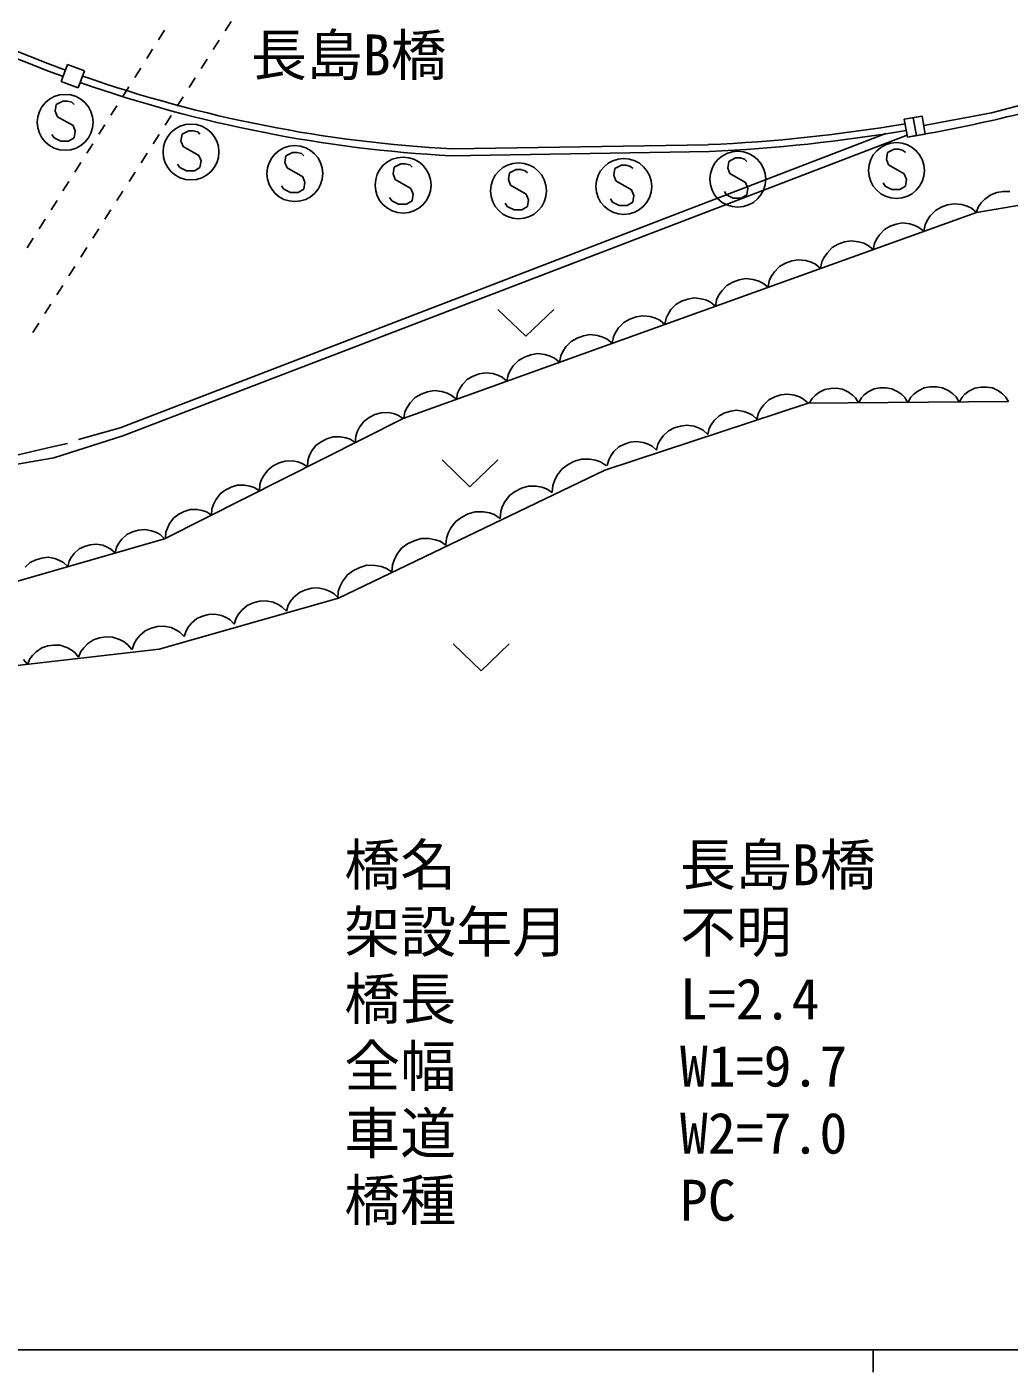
# Model space of a CAD drawing. Units: millimetres, scale not verified. Extents: x 40000 to 680000, y 20000 to 380000.
# Drawn here: x 130178 to 174071, y 204000 to 264140 of the extents above; entities that cross this region are included whole.
import ezdxf
from ezdxf.enums import TextEntityAlignment as Align

# ---------------------------------------------------------------- set-up
doc = ezdxf.new("R2010")
doc.units = ezdxf.units.MM
doc.header["$LTSCALE"] = 1000
for name, color, linetype, lineweight in [('M-BGD', 7, 'Continuous', 25), ('M-BGD-EXST', 7, 'Continuous', 25), ('M-STR-HTXT', 7, 'Continuous', 13), ('M-STR-STR1', 1, 'Continuous', 25), ('M-TTL-BAND', 7, 'Continuous', 25)]:
    doc.layers.add(name, color=color, linetype=linetype, lineweight=lineweight)
doc.styles.add('ＭＳ ゴシック', font='')
doc.styles.get('ＭＳ ゴシック').set_extended_font_data('MS Gothic')

msp = doc.modelspace()

# ---------------------------------------------------------------- linework, layer by layer
at = {"layer": 'M-BGD'}
for p, q in [((131997, 262453), (131714, 261693)), ((131997, 262453), (132757, 262169)), ((131714, 261693), (132473, 261410)), ((132757, 262169), (132473, 261410)), ((173291, 260304), (177639, 261450)), ((169389, 260009), (170188, 260150)), ((169389, 260009), (169530, 259210)), ((169789, 260079), (169929, 259281)), ((170188, 260150), (170328, 259351)), ((170258, 259731), (173291, 260304)), ((168567, 259376), (134348, 246215)), ((169514, 259301), (134469, 245854)), ((169530, 259210), (170328, 259351)), ((149206, 258687), (160641, 258875)), ((149129, 258382), (160685, 258573)), ((179705, 257038), (172614, 255847)), ((171624, 256235), (171325, 256181)), ((171958, 256196), (171624, 256235)), ((172825, 256272), (172707, 256106)), ((172990, 256446), (172825, 256272)), ((173250, 256636), (172990, 256446)), ((173527, 256731), (173250, 256636)), ((173811, 256778), (173527, 256731)), ((174103, 256779), (173811, 256778)), ((172614, 255847), (146997, 246639)), ((170546, 255688), (170409, 255480)), ((170778, 255931), (170546, 255688)), ((171043, 256080), (170778, 255931)), ((171325, 256181), (171043, 256080)), ((172197, 256122), (171958, 256196)), ((172388, 256032), (172197, 256122)), ((172614, 255847), (172388, 256032)), ((172707, 256106), (172604, 255846)), ((168498, 255082), (168276, 254849)), ((168753, 255225), (168498, 255082)), ((169024, 255322), (168753, 255225)), ((169311, 255374), (169024, 255322)), ((169631, 255336), (169311, 255374)), ((169861, 255266), (169631, 255336)), ((170045, 255179), (169861, 255266)), ((170261, 255002), (170045, 255179)), ((170318, 255288), (170261, 255002)), ((170409, 255480), (170318, 255288)), ((166432, 254422), (166166, 254274)), ((166714, 254524), (166432, 254422)), ((167013, 254578), (166714, 254524)), ((167346, 254538), (167013, 254578)), ((167585, 254465), (167346, 254538)), ((167777, 254374), (167585, 254465)), ((168057, 254464), (168003, 254190)), ((168144, 254649), (168057, 254464)), ((168276, 254849), (168144, 254649)), ((165797, 253822), (165707, 253630)), ((165935, 254031), (165797, 253822)), ((166166, 254274), (165935, 254031)), ((168003, 254190), (167777, 254374)), ((163814, 253428), (163582, 253185)), ((164079, 253576), (163814, 253428)), ((164361, 253678), (164079, 253576)), ((164661, 253732), (164361, 253678)), ((164994, 253693), (164661, 253732)), ((165233, 253619), (164994, 253693)), ((165425, 253529), (165233, 253619)), ((165650, 253344), (165425, 253529)), ((165707, 253630), (165650, 253344)), ((161727, 252731), (161461, 252582)), ((162009, 252832), (161727, 252731)), ((162308, 252887), (162009, 252832)), ((162641, 252847), (162308, 252887)), ((162880, 252774), (162641, 252847)), ((163072, 252683), (162880, 252774)), ((163298, 252499), (163072, 252683)), ((163354, 252785), (163298, 252499)), ((163445, 252976), (163354, 252785)), ((163582, 253185), (163445, 252976)), ((159995, 252026), (159708, 251973)), ((160315, 251987), (159995, 252026)), ((160544, 251917), (160315, 251987)), ((161092, 252131), (161002, 251939)), ((161230, 252340), (161092, 252131)), ((161461, 252582), (161230, 252340)), ((151220, 251511), (152470, 250311)), ((152470, 250311), (153720, 251511)), ((158960, 251500), (158828, 251300)), ((159182, 251733), (158960, 251500)), ((159437, 251876), (159182, 251733)), ((159708, 251973), (159437, 251876)), ((160728, 251830), (160544, 251917)), ((160945, 251653), (160728, 251830)), ((161002, 251939), (160945, 251653)), ((156850, 250925), (156618, 250682)), ((157115, 251073), (156850, 250925)), ((157398, 251175), (157115, 251073)), ((157697, 251229), (157398, 251175)), ((158030, 251190), (157697, 251229)), ((158269, 251116), (158030, 251190)), ((158461, 251026), (158269, 251116)), ((158687, 250841), (158461, 251026)), ((158741, 251116), (158687, 250841)), ((158828, 251300), (158741, 251116)), ((154763, 250228), (154497, 250079)), ((155045, 250329), (154763, 250228)), ((155344, 250384), (155045, 250329)), ((155677, 250344), (155344, 250384)), ((155916, 250270), (155677, 250344)), ((156108, 250180), (155916, 250270)), ((156391, 250281), (156334, 249995)), ((156481, 250473), (156391, 250281)), ((156618, 250682), (156481, 250473)), ((154128, 249628), (154038, 249436)), ((154266, 249836), (154128, 249628)), ((154497, 250079), (154266, 249836)), ((156334, 249995), (156108, 250180)), ((151913, 248991), (151776, 248782)), ((152145, 249233), (151913, 248991)), ((152410, 249382), (152145, 249233)), ((152692, 249483), (152410, 249382)), ((152992, 249538), (152692, 249483)), ((153325, 249498), (152992, 249538)), ((153564, 249425), (153325, 249498)), ((153756, 249334), (153564, 249425)), ((153981, 249150), (153756, 249334)), ((154038, 249436), (153981, 249150)), ((149866, 248384), (149643, 248152)), ((150120, 248527), (149866, 248384)), ((150391, 248624), (150120, 248527)), ((150679, 248677), (150391, 248624)), ((150998, 248639), (150679, 248677)), ((151228, 248568), (150998, 248639)), ((151412, 248481), (151228, 248568)), ((151629, 248304), (151412, 248481)), ((151685, 248590), (151629, 248304)), ((151776, 248782), (151685, 248590)), ((148081, 247826), (147799, 247724)), ((148381, 247880), (148081, 247826)), ((148714, 247841), (148381, 247880)), ((148953, 247767), (148714, 247841)), ((149511, 247951), (149424, 247767)), ((149643, 248152), (149511, 247951)), ((165575, 247800), (165400, 247667)), ((165838, 247935), (165575, 247800)), ((166101, 247981), (165838, 247935)), ((166365, 247983), (166101, 247981)), ((166630, 247941), (166365, 247983)), ((166895, 247812), (166630, 247941)), ((167072, 247681), (166895, 247812)), ((167775, 247819), (167600, 247686)), ((168037, 247953), (167775, 247819)), ((168301, 248000), (168037, 247953)), ((168565, 248002), (168301, 248000)), ((168829, 247960), (168565, 248002)), ((169095, 247830), (168829, 247960)), ((169272, 247700), (169095, 247830)), ((169994, 247860), (169812, 247721)), ((170269, 248000), (169994, 247860)), ((170545, 248049), (170269, 248000)), ((170821, 248051), (170545, 248049)), ((171097, 248007), (170821, 248051)), ((171374, 247872), (171097, 248007)), ((171559, 247735), (171374, 247872)), ((172274, 247857), (172100, 247724)), ((172537, 247992), (172274, 247857)), ((172801, 248038), (172537, 247992)), ((173065, 248040), (172801, 248038)), ((173329, 247998), (173065, 248040)), ((173594, 247869), (173329, 247998)), ((173772, 247738), (173594, 247869)), ((147302, 247333), (147165, 247125)), ((147534, 247576), (147302, 247333)), ((147799, 247724), (147534, 247576)), ((149144, 247677), (148953, 247767)), ((149370, 247492), (149144, 247677)), ((149424, 247767), (149370, 247492)), ((156003, 244325), (165095, 247312)), ((163105, 247249), (162964, 247054)), ((163337, 247471), (163105, 247249)), ((163598, 247603), (163337, 247471)), ((163873, 247688), (163598, 247603)), ((164163, 247727), (163873, 247688)), ((164480, 247675), (164163, 247727)), ((164706, 247594), (164480, 247675)), ((164886, 247499), (164706, 247594)), ((165095, 247312), (164886, 247499)), ((165095, 247312), (174039, 247388)), ((165269, 247534), (165139, 247313)), ((165400, 247667), (165269, 247534)), ((167205, 247550), (167072, 247681)), ((167339, 247331), (167205, 247550)), ((167469, 247553), (167339, 247331)), ((167600, 247686), (167469, 247553)), ((169405, 247569), (169272, 247700)), ((169539, 247350), (169405, 247569)), ((169675, 247581), (169539, 247350)), ((169812, 247721), (169675, 247581)), ((171699, 247599), (171559, 247735)), ((171839, 247370), (171699, 247599)), ((171969, 247591), (171839, 247370)), ((172100, 247724), (171969, 247591)), ((173905, 247607), (173772, 247738)), ((174039, 247388), (173905, 247607)), ((146997, 246639), (136330, 241259)), ((145473, 246677), (145237, 246504)), ((145730, 246807), (145473, 246677)), ((146009, 246893), (145730, 246807)), ((146331, 246895), (146009, 246893)), ((146567, 246852), (146331, 246895)), ((146760, 246789), (146567, 246852)), ((146997, 246639), (146760, 246789)), ((147074, 246933), (147018, 246647)), ((147165, 247125), (147074, 246933)), ((161118, 246755), (160895, 246541)), ((161368, 246880), (161118, 246755)), ((161632, 246962), (161368, 246880)), ((161909, 247000), (161632, 246962)), ((162213, 246950), (161909, 247000)), ((162430, 246872), (162213, 246950)), ((162603, 246781), (162430, 246872)), ((162802, 246602), (162603, 246781)), ((162869, 246874), (162802, 246602)), ((162964, 247054), (162869, 246874)), ((134348, 246215), (132477, 245694)), ((144938, 246031), (144875, 245838)), ((145045, 246246), (144938, 246031)), ((145237, 246504), (145045, 246246)), ((158848, 246081), (158615, 245858)), ((159109, 246212), (158848, 246081)), ((159384, 246297), (159109, 246212)), ((159673, 246337), (159384, 246297)), ((159991, 246284), (159673, 246337)), ((160217, 246203), (159991, 246284)), ((160397, 246109), (160217, 246203)), ((160605, 245922), (160397, 246109)), ((160669, 246182), (160605, 245922)), ((160760, 246355), (160669, 246182)), ((160895, 246541), (160760, 246355)), ((131307, 245369), (131989, 245515)), ((134469, 245854), (131374, 244879)), ((143094, 245424), (142902, 245165)), ((143330, 245596), (143094, 245424)), ((143587, 245726), (143330, 245596)), ((143866, 245813), (143587, 245726)), ((144188, 245814), (143866, 245813)), ((144424, 245772), (144188, 245814)), ((144618, 245708), (144424, 245772)), ((144854, 245558), (144618, 245708)), ((144875, 245838), (144854, 245558)), ((156878, 245490), (156628, 245364)), ((157142, 245572), (156878, 245490)), ((157419, 245609), (157142, 245572)), ((157724, 245559), (157419, 245609)), ((157940, 245482), (157724, 245559)), ((158113, 245391), (157940, 245482)), ((158313, 245212), (158113, 245391)), ((158379, 245484), (158313, 245212)), ((158474, 245664), (158379, 245484)), ((158615, 245858), (158474, 245664)), ((131307, 245369), (129540, 244954)), ((131374, 244879), (129576, 244558)), ((142796, 244950), (142732, 244757)), ((142902, 245165), (142796, 244950)), ((148729, 244782), (149979, 243582)), ((149979, 243582), (151229, 244782)), ((154967, 244814), (154652, 244718)), ((155329, 244812), (154967, 244814)), ((155594, 244763), (155329, 244812)), ((156180, 244792), (156116, 244531)), ((156271, 244965), (156180, 244792)), ((156406, 245151), (156271, 244965)), ((156628, 245364), (156406, 245151)), ((140952, 244343), (140759, 244084)), ((141187, 244515), (140952, 244343)), ((141444, 244645), (141187, 244515)), ((141723, 244732), (141444, 244645)), ((142045, 244733), (141723, 244732)), ((142281, 244691), (142045, 244733)), ((142475, 244627), (142281, 244691)), ((142711, 244478), (142475, 244627)), ((142732, 244757), (142711, 244478)), ((144103, 238596), (156003, 244325)), ((154095, 244383), (153877, 244094)), ((154362, 244575), (154095, 244383)), ((154652, 244718), (154362, 244575)), ((155811, 244689), (155594, 244763)), ((156076, 244519), (155811, 244689)), ((139580, 243651), (139301, 243564)), ((139902, 243652), (139580, 243651)), ((140138, 243610), (139902, 243652)), ((140332, 243546), (140138, 243610)), ((140589, 243676), (140568, 243397)), ((140653, 243869), (140589, 243676)), ((140759, 244084), (140653, 243869)), ((152588, 243605), (152285, 243514)), ((152937, 243604), (152588, 243605)), ((153192, 243556), (152937, 243604)), ((153682, 243636), (153656, 243322)), ((153755, 243853), (153682, 243636)), ((153877, 244094), (153755, 243853)), ((138616, 243004), (138510, 242789)), ((138809, 243262), (138616, 243004)), ((139044, 243434), (138809, 243262)), ((139301, 243564), (139044, 243434)), ((140568, 243397), (140332, 243546)), ((151749, 243190), (151538, 242912)), ((152005, 243375), (151749, 243190)), ((152285, 243514), (152005, 243375)), ((153401, 243486), (153192, 243556)), ((153656, 243322), (153401, 243486)), ((137211, 242476), (136965, 242352)), ((137478, 242560), (137211, 242476)), ((137787, 242561), (137478, 242560)), ((138013, 242520), (137787, 242561)), ((138199, 242459), (138013, 242520)), ((138426, 242316), (138199, 242459)), ((138446, 242595), (138426, 242316)), ((138510, 242789), (138446, 242595)), ((149902, 242368), (149612, 242225)), ((150216, 242463), (149902, 242368)), ((150579, 242462), (150216, 242463)), ((150844, 242413), (150579, 242462)), ((151061, 242339), (150844, 242413)), ((151350, 242471), (151326, 242169)), ((151421, 242680), (151350, 242471)), ((151538, 242912), (151421, 242680)), ((136555, 241939), (136453, 241733)), ((136739, 242187), (136555, 241939)), ((136965, 242352), (136739, 242187)), ((149345, 242032), (149126, 241744)), ((149612, 242225), (149345, 242032)), ((151326, 242169), (151061, 242339)), ((136330, 241259), (125484, 238133)), ((134421, 241236), (134283, 241052)), ((134648, 241445), (134421, 241236)), ((134901, 241565), (134648, 241445)), ((135166, 241642), (134901, 241565)), ((135444, 241674), (135166, 241642)), ((135747, 241618), (135444, 241674)), ((135963, 241536), (135747, 241618)), ((136133, 241442), (135963, 241536)), ((136330, 241259), (136133, 241442)), ((136392, 241548), (136372, 241280)), ((136453, 241733), (136392, 241548)), ((147482, 241171), (147191, 241027)), ((147796, 241266), (147482, 241171)), ((148158, 241265), (147796, 241266)), ((148424, 241215), (148158, 241265)), ((148641, 241142), (148424, 241215)), ((148931, 241286), (148906, 240972)), ((149005, 241503), (148931, 241286)), ((149126, 241744), (149005, 241503)), ((132294, 240600), (132162, 240424)), ((132511, 240800), (132294, 240600)), ((132753, 240915), (132511, 240800)), ((133007, 240988), (132753, 240915)), ((133273, 241019), (133007, 240988)), ((133563, 240965), (133273, 241019)), ((133768, 240887), (133563, 240965)), ((133932, 240797), (133768, 240887)), ((134120, 240622), (133932, 240797)), ((134188, 240881), (134120, 240622)), ((134283, 241052), (134188, 240881)), ((146925, 240835), (146706, 240546)), ((147191, 241027), (146925, 240835)), ((148906, 240972), (148641, 241142)), ((130324, 240199), (130097, 239990)), ((130577, 240319), (130324, 240199)), ((130842, 240396), (130577, 240319)), ((131120, 240428), (130842, 240396)), ((131423, 240372), (131120, 240428)), ((131638, 240290), (131423, 240372)), ((131809, 240196), (131638, 240290)), ((132006, 240013), (131809, 240196)), ((132072, 240261), (132006, 240013)), ((132162, 240424), (132072, 240261)), ((145062, 239974), (144771, 239830)), ((145376, 240069), (145062, 239974)), ((145738, 240067), (145376, 240069)), ((146004, 240018), (145738, 240067)), ((146221, 239945), (146004, 240018)), ((146511, 240088), (146486, 239774)), ((146585, 240305), (146511, 240088)), ((146706, 240546), (146585, 240305)), ((144505, 239638), (144286, 239349)), ((144771, 239830), (144505, 239638)), ((146486, 239774), (146221, 239945)), ((142357, 238855), (142112, 238646)), ((142625, 238971), (142357, 238855)), ((142905, 239040), (142625, 238971)), ((143196, 239063), (142905, 239040)), ((143510, 238993), (143196, 239063)), ((143731, 238899), (143510, 238993)), ((143905, 238794), (143731, 238899)), ((144103, 238596), (143905, 238794)), ((144091, 238891), (144066, 238577)), ((144165, 239108), (144091, 238891)), ((144286, 239349), (144165, 239108)), ((136089, 236324), (144103, 238596)), ((140028, 238277), (139783, 238068)), ((140296, 238393), (140028, 238277)), ((140575, 238463), (140296, 238393)), ((140866, 238485), (140575, 238463)), ((141181, 238415), (140866, 238485)), ((141402, 238321), (141181, 238415)), ((141576, 238216), (141402, 238321)), ((141774, 238018), (141576, 238216)), ((141856, 238286), (141774, 238018)), ((141961, 238460), (141856, 238286)), ((142112, 238646), (141961, 238460)), ((137771, 237689), (137536, 237488)), ((138028, 237800), (137771, 237689)), ((138296, 237866), (138028, 237800)), ((138575, 237888), (138296, 237866)), ((138876, 237821), (138575, 237888)), ((139088, 237731), (138876, 237821)), ((139255, 237630), (139088, 237731)), ((139444, 237440), (139255, 237630)), ((139526, 237708), (139444, 237440)), ((139631, 237882), (139526, 237708)), ((139783, 238068), (139631, 237882)), ((135466, 237146), (135221, 236937)), ((135734, 237262), (135466, 237146)), ((136013, 237331), (135734, 237262)), ((136305, 237354), (136013, 237331)), ((136619, 237283), (136305, 237354)), ((136840, 237190), (136619, 237283)), ((137014, 237085), (136840, 237190)), ((137212, 236887), (137014, 237085)), ((137290, 237143), (137212, 236887)), ((137391, 237310), (137290, 237143)), ((137536, 237488), (137391, 237310)), ((130844, 236378), (130591, 236202)), ((131111, 236463), (130844, 236378)), ((131384, 236502), (131111, 236463)), ((131664, 236496), (131384, 236502)), ((131957, 236398), (131664, 236496)), ((132158, 236288), (131957, 236398)), ((132714, 236384), (132592, 236221)), ((132884, 236553), (132714, 236384)), ((133149, 236737), (132884, 236553)), ((133427, 236825), (133149, 236737)), ((133712, 236866), (133427, 236825)), ((134004, 236859), (133712, 236866)), ((134309, 236758), (134004, 236859)), ((134520, 236642), (134309, 236758)), ((134683, 236520), (134520, 236642)), ((134860, 236303), (134683, 236520)), ((134964, 236576), (134882, 236309)), ((135069, 236751), (134964, 236576)), ((135221, 236937), (135069, 236751)), ((149230, 236558), (150480, 235358)), ((150480, 235358), (151730, 236558)), ((125972, 235147), (136089, 236324)), ((130207, 235636), (130030, 235853)), ((130311, 235883), (130207, 235636)), ((130428, 236040), (130311, 235883)), ((130591, 236202), (130428, 236040)), ((132315, 236171), (132158, 236288)), ((132484, 235963), (132315, 236171)), ((132592, 236221), (132484, 235963))]:
    msp.add_line(p, q, dxfattribs=at)
for centre, radius, start, end in [((152326, 318222), 59616, 223.9881, 249.97066), ((152303, 318117), 59820, 224.58765, 249.95412), ((152303, 318117), 59820, 250.73097, 266.95798), ((152326, 318222), 59616, 250.75018, 267.00095), ((157543, 329668), 71469, 279.6548, 287.418), ((157543, 329668), 70860, 272.50566, 279.65201), ((157543, 329668), 71165, 272.5303, 279.6534)]:
    msp.add_arc(centre, radius, start, end, dxfattribs=at)
at = {"layer": 'M-BGD-EXST'}
for p, q in [((131488, 260675), (131438, 260375)), ((131788, 260825), (131488, 260675)), ((131988, 260825), (131788, 260825)), ((132188, 260775), (131988, 260825)), ((132288, 260675), (132188, 260775)), ((131438, 260375), (131538, 260125)), ((131538, 260125), (132238, 259725)), ((131388, 259175), (131288, 259325)), ((132238, 259725), (132338, 259475)), ((132338, 259475), (132288, 259175)), ((137110, 259348), (137060, 259048)), ((137410, 259498), (137110, 259348)), ((137610, 259498), (137410, 259498)), ((137810, 259448), (137610, 259498)), ((137910, 259348), (137810, 259448)), ((131688, 259025), (131388, 259175)), ((132038, 259025), (131688, 259025)), ((132288, 259175), (132038, 259025)), ((137060, 259048), (137160, 258798)), ((137160, 258798), (137860, 258398)), ((168937, 258668), (168637, 258518)), ((169137, 258668), (168937, 258668)), ((169337, 258618), (169137, 258668)), ((169437, 258518), (169337, 258618)), ((137860, 258398), (137960, 258148)), ((137960, 258148), (137910, 257848)), ((141753, 258382), (141703, 258082)), ((141703, 258082), (141803, 257832)), ((142053, 258532), (141753, 258382)), ((142253, 258532), (142053, 258532)), ((142453, 258482), (142253, 258532)), ((142553, 258382), (142453, 258482)), ((146888, 258018), (146588, 257868)), ((147088, 258018), (146888, 258018)), ((147288, 257968), (147088, 258018)), ((161546, 258130), (161496, 257830)), ((161846, 258280), (161546, 258130)), ((162046, 258280), (161846, 258280)), ((162246, 258230), (162046, 258280)), ((162346, 258130), (162246, 258230)), ((168637, 258518), (168587, 258218)), ((168587, 258218), (168687, 257968)), ((137010, 257848), (136910, 257998)), ((137310, 257698), (137010, 257848)), ((137660, 257698), (137310, 257698)), ((137910, 257848), (137660, 257698)), ((141803, 257832), (142503, 257432)), ((142503, 257432), (142603, 257182)), ((146588, 257868), (146538, 257568)), ((146538, 257568), (146638, 257318)), ((147388, 257868), (147288, 257968)), ((151746, 257611), (151696, 257311)), ((152046, 257761), (151746, 257611)), ((152246, 257761), (152046, 257761)), ((152446, 257711), (152246, 257761)), ((152546, 257611), (152446, 257711)), ((156452, 257806), (156402, 257506)), ((156402, 257506), (156502, 257256)), ((156752, 257956), (156452, 257806)), ((156952, 257956), (156752, 257956)), ((157152, 257906), (156952, 257956)), ((157252, 257806), (157152, 257906)), ((161496, 257830), (161596, 257580)), ((161596, 257580), (162296, 257180)), ((168687, 257968), (169387, 257568)), ((169387, 257568), (169487, 257318)), ((141653, 256882), (141553, 257032)), ((141953, 256732), (141653, 256882)), ((142553, 256882), (142303, 256732)), ((142603, 257182), (142553, 256882)), ((146638, 257318), (147338, 256918)), ((147338, 256918), (147438, 256668)), ((151696, 257311), (151796, 257061)), ((151796, 257061), (152496, 256661)), ((156502, 257256), (157202, 256856)), ((157202, 256856), (157302, 256606)), ((162296, 257180), (162396, 256930)), ((162396, 256930), (162346, 256630)), ((168537, 257018), (168437, 257168)), ((168837, 256868), (168537, 257018)), ((169187, 256868), (168837, 256868)), ((169437, 257018), (169187, 256868)), ((169487, 257318), (169437, 257018)), ((142303, 256732), (141953, 256732)), ((146488, 256368), (146388, 256518)), ((146788, 256218), (146488, 256368)), ((147138, 256218), (146788, 256218)), ((147388, 256368), (147138, 256218)), ((147438, 256668), (147388, 256368)), ((151646, 256111), (151546, 256261)), ((152496, 256661), (152596, 256411)), ((152596, 256411), (152546, 256111)), ((156352, 256306), (156252, 256456)), ((156652, 256156), (156352, 256306)), ((157252, 256306), (157002, 256156)), ((157302, 256606), (157252, 256306)), ((161446, 256630), (161346, 256780)), ((161746, 256480), (161446, 256630)), ((162096, 256480), (161746, 256480)), ((162346, 256630), (162096, 256480)), ((151946, 255961), (151646, 256111)), ((152296, 255961), (151946, 255961)), ((152546, 256111), (152296, 255961)), ((157002, 256156), (156652, 256156))]:
    msp.add_line(p, q, dxfattribs=at)
for centre in [(131888, 259875), (137510, 258548), (142153, 257582), (169038, 257718), (146988, 257068), (152146, 256811), (156852, 257006), (161946, 257330)]:
    msp.add_circle(centre, 1250, dxfattribs=at)
at = {"layer": 'M-STR-STR1'}
for p, q in [((139311, 264389), (139042, 263967)), ((136065, 263569), (136332, 263991)), ((138773, 263546), (138505, 263124)), ((135530, 262723), (135797, 263146)), ((134996, 261878), (135263, 262301)), ((138236, 262703), (137967, 262281)), ((137698, 261860), (137429, 261438)), ((134462, 261033), (134729, 261455)), ((137160, 261017), (136891, 260595)), ((133927, 260187), (134195, 260610)), ((136622, 260174), (136353, 259752)), ((133393, 259342), (133660, 259765)), ((136084, 259331), (135815, 258909)), ((132859, 258497), (133126, 258919)), ((132324, 257651), (132592, 258074)), ((135546, 258488), (135277, 258066)), ((135009, 257644), (134740, 257223)), ((131790, 256806), (132057, 257229)), ((134471, 256801), (134202, 256380)), ((131256, 255961), (131523, 256383)), ((133933, 255958), (133664, 255537)), ((130722, 255116), (130989, 255538)), ((133395, 255115), (133126, 254694)), ((130187, 254270), (130454, 254693)), ((132857, 254272), (132588, 253851)), ((132319, 253429), (132050, 253008)), ((131782, 252586), (131513, 252165)), ((131244, 251743), (130975, 251322)), ((130706, 250900), (130437, 250479))]:
    msp.add_line(p, q, dxfattribs=at)
at = {"layer": 'M-TTL-BAND'}
for p, q in [((40000, 205000), (579000, 205000)), ((168000, 205000), (168000, 204000))]:
    msp.add_line(p, q, dxfattribs=at)

# ---------------------------------------------------------------- texts
at = {"layer": 'M-STR-HTXT', "style": 'ＭＳ ゴシック'}
for s, p in [('橋名\u3000\u3000\u3000\u3000長島B橋', (144360, 225217)), ('架設年月\u3000\u3000不明', (144360, 222217)), ('橋長\u3000\u3000\u3000\u3000L=2.4', (144360, 219217)), ('全幅\u3000\u3000\u3000\u3000W1=9.7', (144360, 216217)), ('車道\u3000\u3000\u3000\u3000W2=7.0', (144360, 213217)), ('橋種\u3000\u3000\u3000\u3000PC', (144360, 210217))]:
    msp.add_text(s, height=1833, dxfattribs=at).set_placement(p, align=Align.BOTTOM_LEFT)
at = {"layer": 'M-STR-STR1', "style": 'ＭＳ ゴシック'}
msp.add_text('長島B橋', height=1833, dxfattribs=at).set_placement((140187, 261418), align=Align.BOTTOM_LEFT)

doc.saveas('drawing.dxf')
